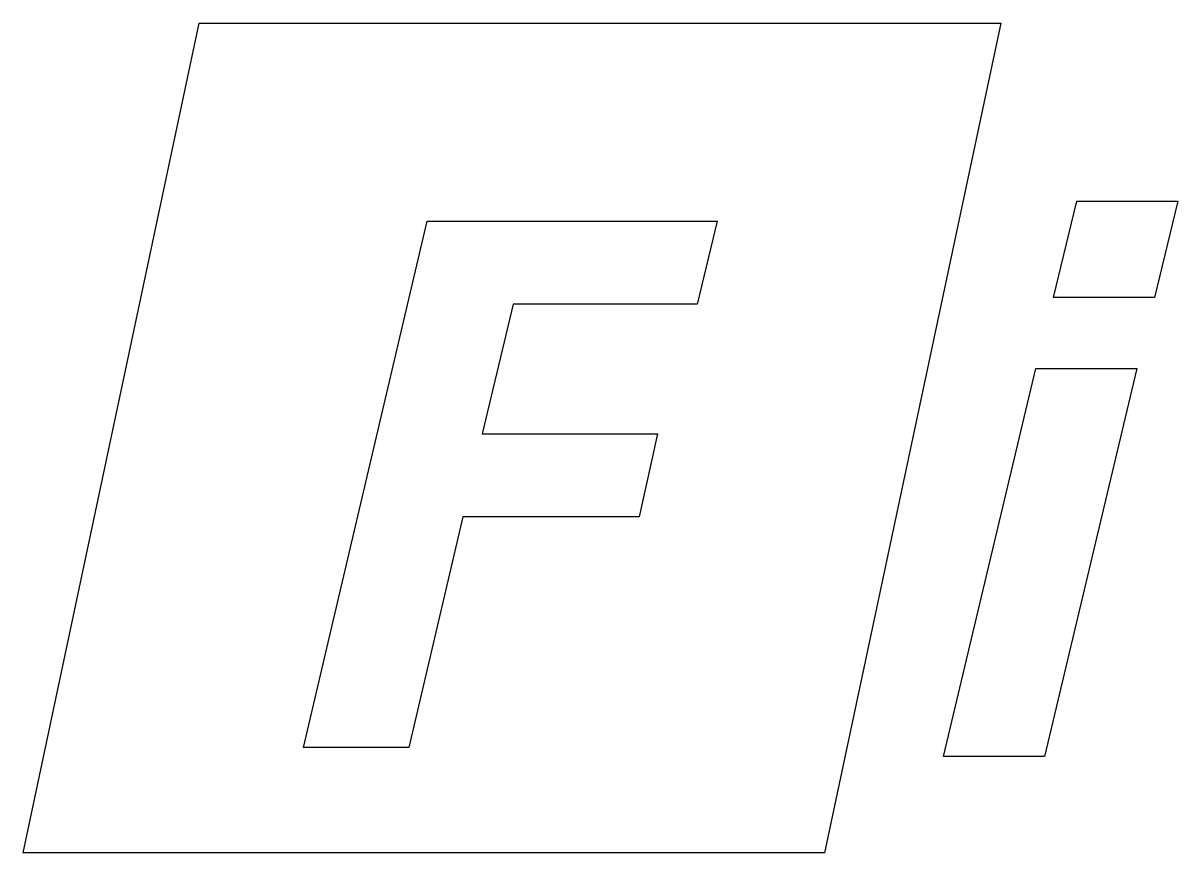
# Model space of a CAD drawing. Extents: x 168 to 388, y 259 to 356.
# Drawn here: x 215.066 to 217.724, y 307.555 to 309.463 of the extents above; entities that cross this region are included whole.
import ezdxf

# ---------------------------------------------------------------- set-up
doc = ezdxf.new("R2010")
doc.units = 0
doc.header["$MEASUREMENT"] = 0
doc.layers.get('0').update_dxf_attribs({"linetype": 'CONTINUOUS'})

msp = doc.modelspace()

# ---------------------------------------------------------------- linework, layer by layer
at = {"color": 7, "linetype": 'Continuous'}
for p, q in [((215.0661, 307.5549), (215.4711, 309.4633)), ((215.4711, 309.4633), (217.3161, 309.4633)), ((217.3161, 309.4633), (216.9107, 307.5549)), ((217.4373, 308.8322), (217.4913, 309.0542)), ((217.4913, 309.0542), (217.7236, 309.0542)), ((217.7236, 309.0542), (217.6696, 308.8322)), ((215.7114, 307.7977), (215.9959, 309.0077)), ((215.9959, 309.0077), (216.6632, 309.0077)), ((216.6632, 309.0077), (216.617, 308.8169)), ((216.1941, 308.8169), (216.1225, 308.5187)), ((216.617, 308.8169), (216.1941, 308.8169)), ((217.6696, 308.8322), (217.4373, 308.8322)), ((217.1844, 307.7765), (217.3968, 308.6692)), ((217.3968, 308.6692), (217.6291, 308.6692)), ((217.6291, 308.6692), (217.4165, 307.7765)), ((216.1225, 308.5187), (216.5263, 308.5187)), ((216.5263, 308.5187), (216.4835, 308.3281)), ((216.0779, 308.3281), (215.954, 307.7977)), ((216.4835, 308.3281), (216.0779, 308.3281)), ((215.954, 307.7977), (215.7114, 307.7977)), ((217.4165, 307.7765), (217.1844, 307.7765)), ((216.9107, 307.5549), (215.0661, 307.5549))]:
    msp.add_line(p, q, dxfattribs=at)

doc.saveas('drawing.dxf')
